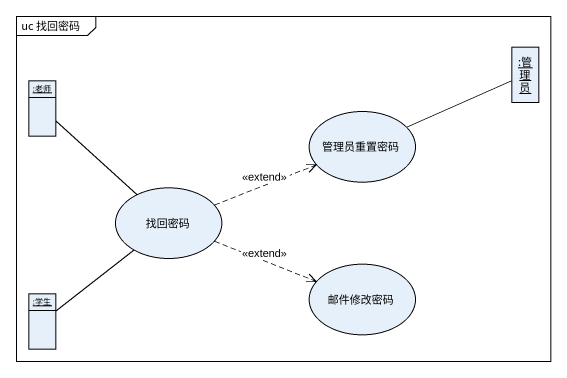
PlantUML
@startuml
mainframe uc 找回密码
allowmixing
hide circle
hide empty members
object ":老师" as 老师
object ":管理员" as 管理员
usecase 管理员重置密码
usecase 找回密码
usecase 邮件修改密码
object ":学生" as 学生
老师 -- 找回密码
管理员 -left- 管理员重置密码
找回密码 .right.> 管理员重置密码 : <<extend>>
找回密码 .right.> 邮件修改密码 : <<extend>>
学生 -up- 找回密码
@enduml
